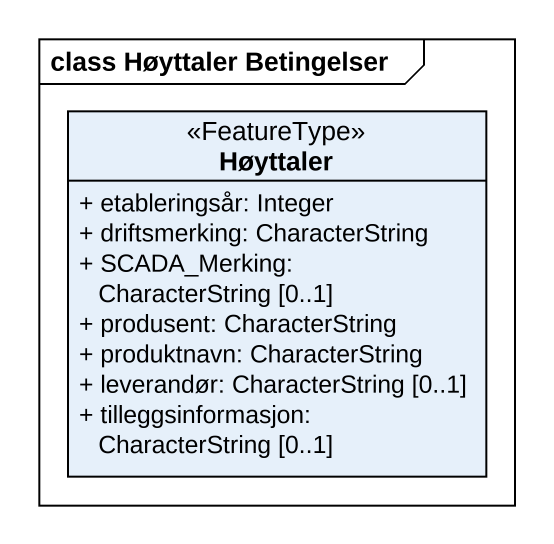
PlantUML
@startuml
mainframe class Høyttaler Betingelser
hide circle
hide empty members
skinparam classAttributeIconSize 0
class Høyttaler <<FeatureType>> {
  + etableringsår: Integer
  + driftsmerking: CharacterString
  + SCADA_Merking: CharacterString [0..1]
  + produsent: CharacterString
  + produktnavn: CharacterString
  + leverandør: CharacterString [0..1]
  + tilleggsinformasjon: CharacterString [0..1]
}
@enduml
